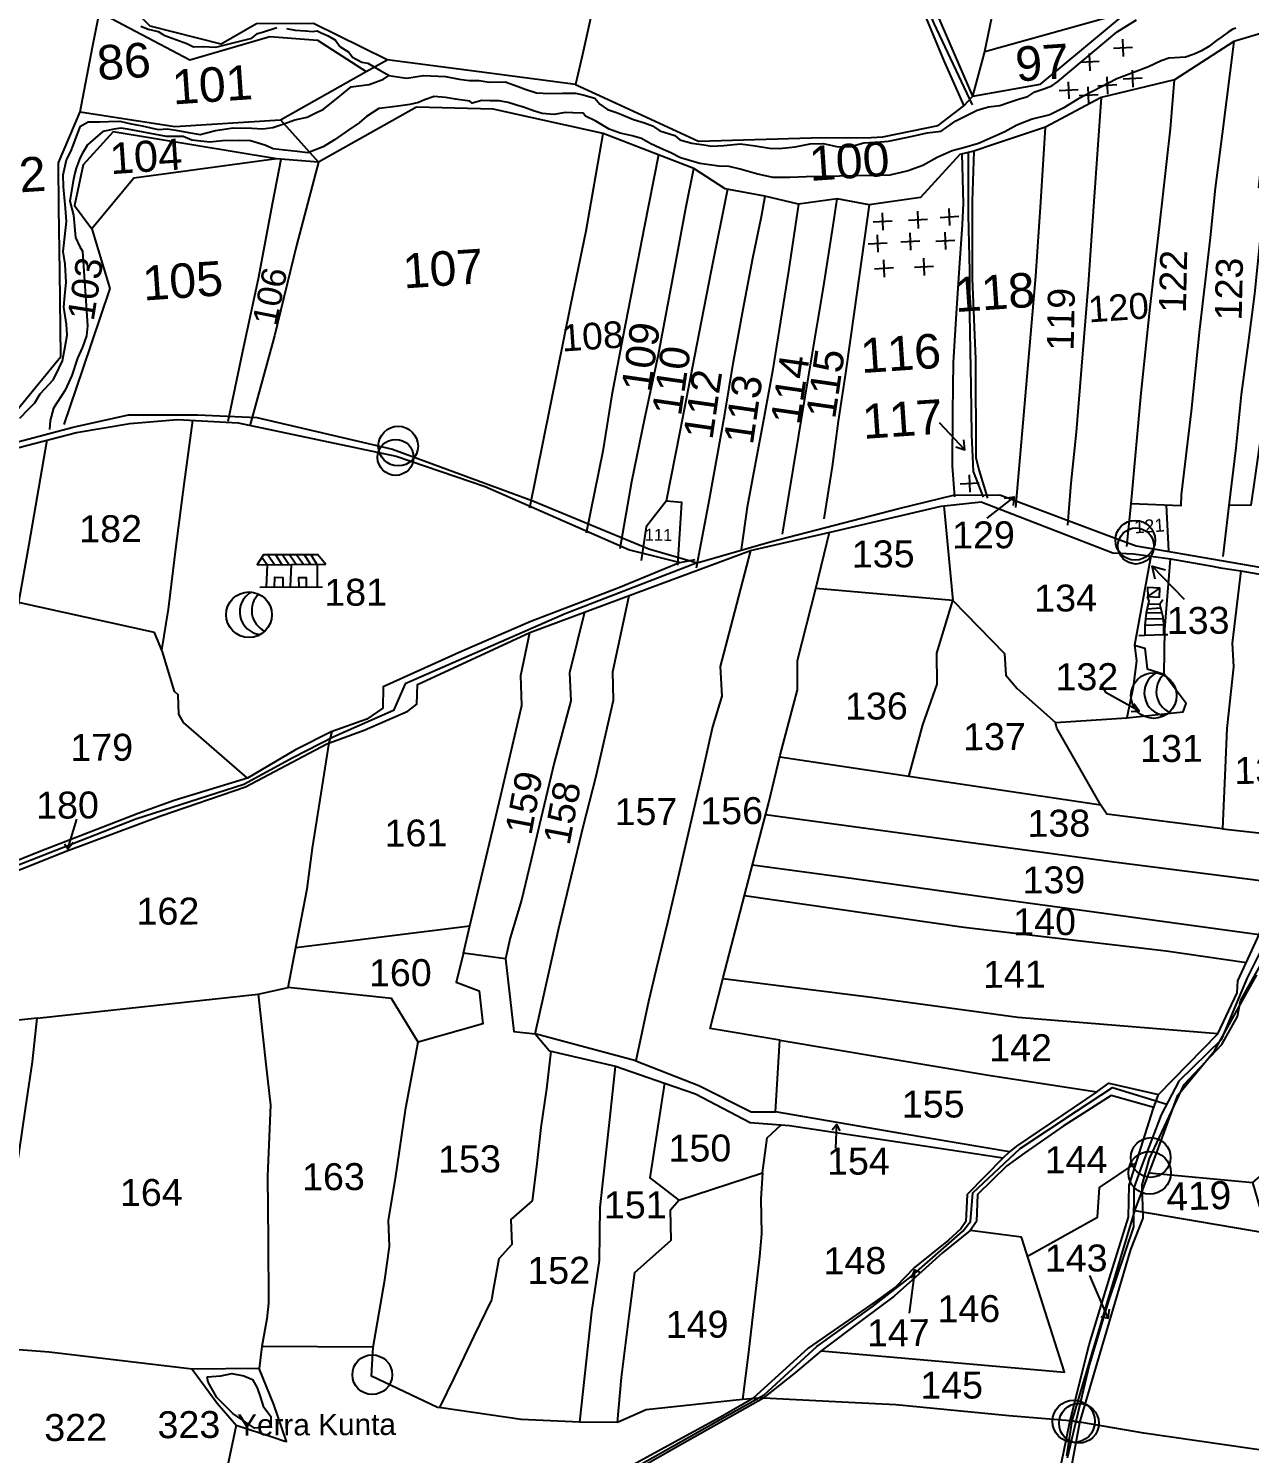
# Model space of a CAD drawing. Header units: inches. Extents: x 191726 to 254104, y 1600078 to 1621862.
# Drawn here: x 199089 to 199956, y 1611626 to 1612637 of the extents above; entities that cross this region are included whole.
import ezdxf

# ---------------------------------------------------------------- set-up
doc = ezdxf.new("R2010")
doc.units = ezdxf.units.IN
doc.header["$LTSCALE"] = 15
doc.header["$MEASUREMENT"] = 0
for name, color, linetype in [('BOUNDRY STONES', 240, 'Continuous'), ('PLOTS', 7, 'Continuous'), ('PLOTS NO', 7, 'Continuous'), ('ROADS', 1, 'Continuous'), ('STREAMS', 4, 'Continuous'), ('VILLAGE', 7, 'Continuous'), ('VILLAGE BOUNDRY', 5, 'Continuous'), ('wells', 7, 'Continuous')]:
    doc.layers.add(name, color=color, linetype=linetype)
doc.styles.get("Standard").update_dxf_attribs({"font": 'arial.ttf'})

msp = doc.modelspace()

# ---------------------------------------------------------------- linework, layer by layer
at = {"layer": 'BOUNDRY STONES', "color": 1}
for centre, radius in [((199351.8, 1612341), 14.1), ((199875.1, 1612274.2), 14.1), ((199886.1, 1611836), 14.1), ((199885.3, 1611825.1), 15.1), ((199333.4, 1611681.8), 14.1), ((199831.4, 1611648.7), 15.1), ((199835.1, 1611647.3), 14.1)]:
    msp.add_circle(centre, radius, dxfattribs=at)
at = {"layer": 'BOUNDRY STONES'}
for centre in [(199350, 1612333), (199875.6, 1612270.1)]:
    msp.add_circle(centre, 12.8, dxfattribs=at)
at = {"layer": 'PLOTS', "color": 0}
for points in [[(199759.7, 1612589.4), (199768.1, 1612620.3), (199777.3, 1612665), (199788.9, 1612717.4), (199800.9, 1612771.7), (199811.5, 1612822.8), (199822, 1612879.1), (199828.4, 1612914.2), (199846.3, 1613010.9)], [(199941.8, 1612917.7), (199913.5, 1612845.5), (199903.4, 1612799.9), (199892.6, 1612750.8), (199875.4, 1612673.1), (199869.3, 1612649.1), (199768.2, 1612621)], [(199559.7, 1612901.4), (199548.1, 1612863.3), (199536.9, 1612825.1), (199525.4, 1612786.1), (199514.3, 1612747.9), (199493.4, 1612667.3), (199482.7, 1612619.1), (199477.7, 1612597.6), (199414.7, 1612606), (199344.1, 1612615.2)], [(199759.7, 1612589.4), (199807.8, 1612598), (199869.3, 1612649.1), (199984, 1612670.7), (200034.9, 1612701.5), (200070.8, 1612724.6), (200100.4, 1612741.7), (200124.6, 1612755.8)], [(199070, 1612704.1), (199104.2, 1612694.6), (199132, 1612668.3), (199141.2, 1612658.6), (199139.7, 1612649.1), (199203.9, 1612615.1), (199260.7, 1612631.7), (199294.6, 1612629.1), (199329.1, 1612607), (199344.1, 1612615.2), (199291.8, 1612641.1), (199251.3, 1612640.7), (199226.2, 1612626.4), (199175.8, 1612639.2), (199142.3, 1612672.4), (199110, 1612703.9), (199065.8, 1612723.9)], [(199722.9, 1612653.9), (199739.3, 1612614.6), (199753.4, 1612582.6), (199759.7, 1612589.4), (199728.3, 1612662.4)], [(199054.3, 1612334.1), (199112.3, 1612404.6), (199111.5, 1612465), (199110.9, 1612509.8), (199110.6, 1612542.2), (199126, 1612578.3), (199134.8, 1612624.1), (199139.7, 1612649.1)], [(199971.4, 1612636.1), (199945, 1612628.3), (199902.9, 1612601), (199850.8, 1612588.5), (199811.4, 1612567.5), (199774.5, 1612555.1), (199760.6, 1612550.4), (199750.6, 1612548.1), (199722.6, 1612517.6), (199686.2, 1612512.3), (199663.4, 1612516.5), (199636.1, 1612512.7), (199612.2, 1612518.5), (199584, 1612523.6), (199561.8, 1612538.1), (199535.9, 1612548), (199497.4, 1612563), (199419.2, 1612580.3), (199364.8, 1612581.5), (199295.2, 1612542.5), (199265.5, 1612545), (199149.5, 1612564.1), (199128.1, 1612540.7), (199121.9, 1612511.7), (199134.4, 1612495.2), (199147, 1612453), (199127.6, 1612395.4), (199114.5, 1612356.4)], [(199937.4, 1612262.7), (199941.8, 1612298.9), (199946.8, 1612339.7), (199950.5, 1612377.6), (199955.4, 1612414.4), (199960.1, 1612449.2), (199963.9, 1612488.9), (199967.4, 1612524.1), (199962.8, 1612524.5), (199966.5, 1612560.8), (199970.9, 1612604.8), (199973.6, 1612636.7)], [(199945, 1612628.3), (199936.7, 1612562.6), (199931.9, 1612524.1), (199928.3, 1612489.1), (199924.8, 1612458.3), (199920.6, 1612424.1), (199914.9, 1612365.9), (199907.8, 1612306.4), (199907.4, 1612298.5), (199872.2, 1612300.1)], [(199126, 1612578.3), (199193.2, 1612567.9), (199268.2, 1612572.6), (199329.1, 1612607)], [(199869, 1612269.7), (199872.2, 1612300.1), (199879.2, 1612378.6), (199885.7, 1612439.6), (199892.3, 1612496.6), (199900.1, 1612566.3), (199902.9, 1612601)], [(199477.7, 1612597.6), (199506.5, 1612584.4), (199565.1, 1612557.4), (199644.9, 1612559.9), (199687.6, 1612560.1), (199696, 1612560.6), (199735.1, 1612568.7), (199753.4, 1612582.6)], [(199850.8, 1612588.5), (199845.7, 1612514.7), (199841.7, 1612455.8), (199837.6, 1612406.5), (199833.1, 1612350.8), (199829.4, 1612314.7), (199827, 1612284.8)], [(199268.2, 1612572.6), (199295.2, 1612542.5), (199279.7, 1612483.3), (199264.1, 1612419.4), (199246.4, 1612355.5)], [(199445.2, 1612297.2), (199474.5, 1612441.3), (199485.2, 1612493.8), (199497.4, 1612563)], [(199790.2, 1612297.4), (199795.9, 1612362.9), (199800.5, 1612415.1), (199804.6, 1612461.6), (199808.1, 1612514.1), (199811.4, 1612567.5)], [(199756.4, 1612549.5), (199756.4, 1612505), (199757.4, 1612465.2), (199757.3, 1612434.4), (199758.3, 1612383.6), (199758.8, 1612349), (199760.1, 1612323), (199767.1, 1612304.7)], [(199265.5, 1612545), (199188.7, 1612534.5), (199164.2, 1612531.1), (199134.4, 1612495.2)], [(199231.1, 1612358.7), (199242.3, 1612411.6), (199252.6, 1612460.1), (199262.8, 1612514.2), (199268.7, 1612544.7)], [(199536.7, 1612547.7), (199526.4, 1612496.1), (199518.7, 1612456), (199511.3, 1612418.3), (199503.4, 1612377.3), (199497.1, 1612337.4), (199485.3, 1612279.2)], [(199747, 1612305), (199745.4, 1612326.7), (199745.7, 1612365.3), (199746, 1612400.3), (199748.3, 1612435.1), (199750.4, 1612467.5), (199752.4, 1612498.4), (199753.2, 1612513.3), (199752.1, 1612548.5)], [(199509.4, 1612268.3), (199517.7, 1612315.8), (199527, 1612360.8), (199536.3, 1612404.8), (199546.3, 1612457.7), (199556.1, 1612509.9), (199561.8, 1612538.1)], [(199585.5, 1612523.3), (199574, 1612465.7), (199565.3, 1612420.8), (199551.7, 1612351.2), (199542, 1612301.8), (199527.9, 1612283.7), (199524.3, 1612259.8)], [(199563.6, 1612254.6), (199572.8, 1612303.4), (199583.7, 1612363.6), (199589.7, 1612399.7), (199596.8, 1612438.1), (199603.5, 1612474.4), (199609.8, 1612504), (199612.4, 1612518.4)], [(199984.2, 1612522), (199971.9, 1612412.4), (199966.3, 1612363.2), (199959.1, 1612311.8), (199957.2, 1612299.1), (199941.8, 1612298.9)], [(199636.1, 1612512.7), (199629, 1612465.2), (199617.6, 1612394.3), (199610.9, 1612358.3), (199605.5, 1612329.4), (199599.6, 1612297.6), (199595.4, 1612267.5)], [(199624.6, 1612278.4), (199636.3, 1612348.8), (199645.1, 1612401.5), (199653.8, 1612453.5), (199660.7, 1612497.7), (199663.4, 1612516.5)], [(199686.2, 1612512.3), (199675.6, 1612436.4), (199669.5, 1612392.8), (199664.2, 1612358.8), (199659.8, 1612326.6), (199653.9, 1612289.4)], [(199058.5, 1612333.9), (199123.5, 1612350.7), (199161.3, 1612357.1), (199195.1, 1612359.8), (199207.8, 1612359.1), (199238.2, 1612357.5), (199350.4, 1612333.9), (199413.5, 1612312.3), (199516.1, 1612267.3), (199552, 1612258.3), (199562.6, 1612260.6)], [(199184, 1612196.2), (199188.7, 1612225.3), (199194.3, 1612269.9), (199199.9, 1612313.8), (199206, 1612359.2)], [(199102.3, 1612345.2), (199089.5, 1612271.2), (199082.3, 1612230), (199074.6, 1612184.7), (199070.4, 1612160), (199070.7, 1612142), (199062.7, 1612098), (199052.3, 1612035), (198991.9, 1612007.4), (198914.7, 1611976.9), (198853.5, 1611939), (198799.3, 1611907.4), (198780, 1611902), (198683, 1611866.6), (198612.3, 1611842.4), (198540.9, 1611816.4), (198487.8, 1611799.1), (198415.3, 1611769.1), (198376.6, 1611748.3), (198364.7, 1611734), (198351.6, 1611724.5), (198312.8, 1611710.5), (198269.5, 1611696.6), (198202.1, 1611695.9)], [(199053, 1612028.4), (199116.1, 1612053.4), (199183.2, 1612078.6), (199243.4, 1612099.1), (199301.1, 1612129.7), (199327.6, 1612139.3), (199358.6, 1612152.9), (199365, 1612157.9), (199365.6, 1612171.8), (199445.3, 1612208.8), (199530.4, 1612240.3), (199602, 1612266.8), (199661.6, 1612280.6), (199737.4, 1612298.3), (199765.8, 1612301.5), (199859.2, 1612265.3), (199873.8, 1612264.5), (199886.1, 1612262.8), (199900.2, 1612260.9), (199929.7, 1612255.7), (199935.7, 1612254.7), (199950, 1612252.5), (199995.7, 1612244.5)], [(199550.4, 1612256.4), (199553.2, 1612301), (199542, 1612301.8)], [(199739.3, 1612298.5), (199745.7, 1612231.3), (199648.4, 1612239.9)], [(199897, 1612299), (199898.6, 1612266.7)], [(199520.5, 1611904.5), (199565.3, 1611887.1), (199602.4, 1611868.5), (199619.7, 1611868.3), (199622.8, 1611919.3), (199573.2, 1611927.6), (199582.4, 1611962.8), (199597.7, 1612021.9), (199603.7, 1612044.8), (199614.9, 1612088), (199623, 1612121.5), (199635.4, 1612168), (199635.2, 1612188.7), (199648.4, 1612239.9), (199658, 1612279.8)], [(199602, 1612266.8), (199587.7, 1612212.4), (199580.5, 1612184.6), (199581.6, 1612163.6), (199575, 1612141.6), (199567.9, 1612109.9), (199551.2, 1612038.4), (199543, 1612002.7), (199535, 1611969.8), (199529.5, 1611946.8), (199520.5, 1611904.5), (199449, 1611923.7)], [(199552, 1612258.3), (199508.5, 1612240.4), (199446.1, 1612216.4), (199397.2, 1612195.5), (199341.2, 1612170.1), (199341, 1612155), (199329.6, 1612147.2), (199304.3, 1612138.1), (199278.9, 1612125.4), (199244.9, 1612105.3), (199192.7, 1612089.4), (199167.3, 1612080.1), (199097, 1612053), (199052.3, 1612035)], [(199745.7, 1612231.3), (199782.3, 1612193.7), (199783.1, 1612178.4), (199791.3, 1612168.9), (199818.4, 1612144.9), (199869, 1612148.1), (199909, 1612152.3), (199911.2, 1612158.3), (199895.7, 1612179.1), (199896, 1612210.8), (199900.2, 1612260.9)], [(199886.1, 1612262.8), (199874.6, 1612199.7), (199876, 1612188.6), (199873.5, 1612170.1), (199869, 1612148.1)], [(199950, 1612252.5), (199943.9, 1612201), (199944.9, 1612184.2), (199940.1, 1612140.6), (199938.9, 1612112.6), (199937, 1612069.2), (199990.1, 1612063.4)], [(199244.9, 1612105.3), (199215.8, 1612130.6), (199199.5, 1612144.9), (199196.2, 1612150.8), (199195.5, 1612164.5), (199193, 1612166.8), (199184.6, 1612194.9), (199178.7, 1612208.7), (199082.3, 1612230)], [(199428.1, 1611977), (199433.9, 1611925.5), (199449, 1611923.7), (199465.8, 1611998.7), (199483.3, 1612071.6), (199492.1, 1612105.8), (199504.6, 1612160.6), (199504.3, 1612180.8), (199515.8, 1612234.9)], [(199850.7, 1612086.2), (199714.4, 1612106.5), (199724.3, 1612143.2), (199734.5, 1612172.1), (199734.3, 1612194), (199745.7, 1612231.3)], [(199484.2, 1612223.2), (199473.5, 1612180.1), (199474.5, 1612160.2), (199462.6, 1612116.2), (199453.1, 1612076.4), (199446.2, 1612047.3), (199439.4, 1612018.6), (199431.2, 1611991.9), (199428.1, 1611977), (199398.2, 1611981), (199402.7, 1612000.4)], [(199279.1, 1611985.1), (199402.7, 1612000.4), (199424.6, 1612093), (199439.7, 1612156.9), (199438.8, 1612178.1), (199445.3, 1612208.8)], [(199874.6, 1612199.7), (199881.9, 1612197.6), (199883.5, 1612182.9), (199895.7, 1612179.1)], [(199937, 1612069.2), (199855, 1612079.6), (199850.7, 1612086.2), (199819.5, 1612140.7), (199818.4, 1612144.9)], [(199095.5, 1611934.9), (199252.4, 1611952), (199273.6, 1611956.6), (199279.1, 1611985.1), (199287.1, 1612026.8), (199291, 1612055.6), (199297.2, 1612094.5), (199302.8, 1612130.3), (199304.9, 1612138.3)], [(199714.4, 1612106.5), (199622.7, 1612120.2)], [(199612.7, 1612079.5), (199753.1, 1612060.4), (199860, 1612045.9), (199979, 1612030.7)], [(199963, 1611994), (199840.8, 1612010.8), (199777.9, 1612019.4), (199675.2, 1612033.8), (199603.3, 1612043.5)], [(199806.7, 1611544.1), (199824.1, 1611626.2), (199829, 1611649.3), (199842.3, 1611702.9), (199856.9, 1611750.4), (199870.3, 1611793.7), (199870.8, 1611816.3), (199887.7, 1611870.2), (199891.6, 1611880.6), (199933.7, 1611923.7), (199947.4, 1611952.9), (199948, 1611961.3), (199969, 1612007.1), (199979, 1612030.7)], [(199597.7, 1612021.9), (199753.3, 1611999.5), (199897, 1611982.7), (199954, 1611974.5)], [(199827.5, 1611603.4), (199835.7, 1611647.9), (199851.6, 1611701.9), (199871.9, 1611770.6), (199880.6, 1611792.9), (199880, 1611816.5), (199885.1, 1611835.3), (199909.7, 1611887.7), (199936.6, 1611916.1), (199947.6, 1611936.1), (199949.7, 1611947.2), (199972.6, 1611987.7)], [(199398.2, 1611981), (199393, 1611960.5), (199409.4, 1611954.3), (199411.8, 1611930.8), (199366, 1611917.9), (199347.1, 1611948.9), (199273.6, 1611956.6)], [(199933.7, 1611923.7), (199791.8, 1611935.3), (199687.8, 1611949.5), (199582.4, 1611962.8)], [(199252.4, 1611952), (199257.9, 1611902.2), (199261.1, 1611873.1), (199259.1, 1611822.8), (199259.4, 1611777), (199259.7, 1611732.6), (199258.5, 1611721.4), (199254.9, 1611701.8)], [(198933.7, 1611743.6), (198979.9, 1611743.4), (199007.3, 1611740.3), (199020.3, 1611727.4), (199069.4, 1611722.8), (199072.4, 1611741.8), (199074.4, 1611754.1), (199073, 1611773.9), (199077.8, 1611806.5), (199082.4, 1611837.8), (199087.2, 1611870.5), (199092.1, 1611903.8), (199095.5, 1611934.9), (199002, 1611924.7)], [(199449, 1611923.7), (199459.2, 1611911.7), (199506, 1611900.8), (199540.9, 1611888.7), (199562.9, 1611881.1), (199601.8, 1611860.8), (199629.7, 1611858.8), (199706.6, 1611847.1), (199781.4, 1611835.7), (199785.8, 1611839.9)], [(199334.1, 1611701.3), (199342.4, 1611749.2), (199345.6, 1611772.9), (199344.9, 1611791.6), (199350, 1611821.1), (199357.3, 1611871.2), (199366, 1611917.9)], [(199460.1, 1611911.5), (199457.2, 1611884.7), (199453.1, 1611857.3), (199450, 1611829.5), (199446.9, 1611805.2), (199431.9, 1611792), (199432.6, 1611774.3), (199423.2, 1611764.1), (199419.5, 1611743.3), (199418, 1611734.9), (199405.6, 1611709.1), (199391.5, 1611679.8), (199381.1, 1611658.4)], [(199622.8, 1611919.3), (199772.3, 1611894.1), (199847.8, 1611882.7), (199856.3, 1611888.7), (199891.6, 1611880.6)], [(199480.8, 1611648.2), (199489.2, 1611726.5), (199494.8, 1611762.8), (199495.2, 1611800.4), (199502.1, 1611863), (199506.2, 1611900.7)], [(199540.9, 1611888.7), (199530.5, 1611821.5), (199551.1, 1611805.7), (199610.4, 1611825), (199613.8, 1611849.9), (199623.7, 1611859.2)], [(199847.8, 1611882.7), (199790.7, 1611844.1), (199785.8, 1611839.9), (199710.2, 1611852.8), (199619.7, 1611868.3)], [(199888.2, 1611871.4), (199858, 1611880.1), (199823.9, 1611858.3), (199796.8, 1611839.4), (199784, 1611830), (199763, 1611809.7), (199762.4, 1611790.6), (199758, 1611784.2), (199738.2, 1611768.2), (199721.1, 1611753), (199703.9, 1611737.6), (199681.7, 1611721), (199652.2, 1611698.8), (199633.9, 1611683.3), (199611.1, 1611665.4), (199596.2, 1611664.1), (199527.8, 1611656.8), (199507.5, 1611647.9), (199480.8, 1611648.2), (199439.2, 1611650.1), (199382.4, 1611658.2), (199379.8, 1611658.6), (199332.8, 1611680.7), (199334.1, 1611701.3), (199254.9, 1611701.8), (199253, 1611686.3), (199205.5, 1611685.7), (199104.1, 1611697.9), (199066.9, 1611700.6)], [(199781.4, 1611835.7), (199755.7, 1611809.7), (199754.7, 1611790.5), (199751.3, 1611785.3), (199742.6, 1611777.3), (199718.3, 1611757.9), (199705, 1611744.2), (199689.8, 1611733), (199642.8, 1611700.6), (199603.7, 1611664.8), (199580.6, 1611651.6), (199543.3, 1611631.4), (199484.5, 1611599)], [(199798.6, 1611766), (199848.2, 1611793.7), (199849.7, 1611814.6), (199875.8, 1611832.3)], [(199885, 1611825.2), (199958.6, 1611818.3), (199978.5, 1611835.2), (199990.8, 1611829.1), (199986.2, 1611817), (199986.4, 1611804.3), (199991.9, 1611795.1), (199964.4, 1611798), (199958.6, 1611818.3)], [(199610.4, 1611825), (199609.2, 1611806.6), (199609.8, 1611781.8), (199608.3, 1611765.8), (199602.9, 1611718.4), (199600.5, 1611697.7), (199596.2, 1611664.1)], [(199507.5, 1611647.9), (199510.4, 1611679.9), (199515.9, 1611723.4), (199519.8, 1611754.3), (199545.6, 1611777.3), (199545.2, 1611798.9), (199551.1, 1611805.7)], [(199964.4, 1611798), (199968, 1611782.2), (199874.8, 1611798.1)], [(199652.2, 1611698.8), (199824.9, 1611683.7), (199794.3, 1611779.5), (199758, 1611784.2)], [(200171, 1611753.5), (200157.2, 1611669), (200150.3, 1611624.5), (200146.7, 1611598.8), (200091.5, 1611608.6), (199977.8, 1611626.3), (199881.3, 1611640.3), (199830.4, 1611649)], [(199205.5, 1611685.7), (199223.3, 1611661.7), (199236.7, 1611646), (199263.1, 1611637.4), (199271.4, 1611634.7), (199272.5, 1611634.4), (199263.6, 1611660.7), (199253, 1611686.3)], [(199326.5, 1611502.2), (199340.3, 1611511.5), (199379.5, 1611534.9), (199414.4, 1611554.6), (199447.2, 1611572.1), (199474.2, 1611587.6), (199497.4, 1611600.8), (199549.5, 1611630.5), (199611.1, 1611665.4), (199671.4, 1611662.3), (199705.2, 1611660.6), (199785.3, 1611652.9), (199829, 1611649.3), (199835.7, 1611647.9)], [(199236.7, 1611646), (199230.5, 1611615.7), (199223, 1611579), (199217.7, 1611546.3), (199214, 1611523.8), (199288.5, 1611509.6), (199319.8, 1611503.7)]]:
    msp.add_lwpolyline(points, dxfattribs=at)
at = {"layer": 'PLOTS NO', "color": 0}
for points in [[(199754, 1612338.4), (199736.2, 1612357.6)], [(199747.7, 1612340.5), (199754, 1612338.4), (199753.3, 1612345.5)], [(199789.1, 1612304.9), (199769.8, 1612289.9)], [(199782, 1612304.1), (199789.1, 1612304.9), (199788.3, 1612298.8)], [(199889.2, 1612246.6), (199887, 1612255.8), (199896.5, 1612253.2)], [(199887, 1612255.8), (199909.8, 1612232.3)], [(199877.8, 1612152.9), (199854.4, 1612165.8), (199851, 1612172.1)], [(199872.1, 1612152.7), (199877.8, 1612152.9), (199874.2, 1612158.1)], [(199117.3, 1612055.2), (199123.6, 1612076.2)], [(199114.8, 1612058.6), (199117.3, 1612055.2), (199121, 1612059.8)], [(199659.9, 1611855.7), (199663, 1611859.3), (199665.3, 1611854.8)], [(199663, 1611859.3), (199662.2, 1611842.5)], [(199718.6, 1611756.3), (199714.5, 1611725.5)], [(199716.3, 1611750.3), (199718.6, 1611756.3), (199722.1, 1611754.6)], [(199855.9, 1611721.9), (199842.8, 1611752.2)], [(199850.7, 1611723.1), (199855.9, 1611721.9), (199856.8, 1611728.4)]]:
    msp.add_lwpolyline(points, dxfattribs=at)
at = {"layer": 'ROADS'}
for points in [[(199413.3, 1613128.8), (199461.3, 1613059.9), (199489.4, 1613028.3), (199521.7, 1612994.5), (199568.9, 1612926.9), (199615.8, 1612857), (199658.3, 1612788.7), (199681.1, 1612752.8), (199706.1, 1612703), (199732.1, 1612641), (199759.2, 1612583.3)], [(199760.6, 1612550.4), (199759.3, 1612514.8), (199759.2, 1612459.9), (199761.7, 1612402.7), (199761.8, 1612332.8), (199764, 1612324.1), (199770.2, 1612304.1)], [(199061, 1612338.7), (199121.1, 1612354.5), (199160.3, 1612363.1), (199209.6, 1612363.3), (199251.5, 1612361.4), (199347.7, 1612338.9), (199447.5, 1612302.1), (199529.7, 1612268), (199564.1, 1612258.1), (199615.8, 1612273), (199707.2, 1612296.7), (199746, 1612306.2), (199779, 1612306.4), (199861.6, 1612275.5), (199875.8, 1612270.2), (199996.4, 1612249.5)], [(199564.1, 1612258.1), (199470.4, 1612222), (199356.8, 1612172.2), (199348.6, 1612153.3), (199306.1, 1612134.6), (199276.9, 1612119.8), (199242.2, 1612100.8), (199165.5, 1612076.1), (199080.4, 1612042.7)], [(199982.9, 1612029.7), (199964.8, 1611983.9), (199954.5, 1611963.6), (199944.4, 1611939.4), (199936.1, 1611919.4), (199906.1, 1611890.1), (199893.5, 1611866.2), (199879.8, 1611830.4), (199874.2, 1611814.5), (199873.9, 1611786.8), (199856.2, 1611734.2), (199842.3, 1611688.5), (199826.8, 1611622.5)], [(199008, 1611288.2), (199077.2, 1611327.7), (199089, 1611349.6), (199150, 1611389.3), (199237.6, 1611447.9), (199302.5, 1611488.9), (199335.9, 1611510.7), (199410.2, 1611554.1), (199461.4, 1611584), (199523.4, 1611617.7), (199585.9, 1611653), (199611.7, 1611667.6), (199649, 1611701.9), (199688.4, 1611729.9), (199716, 1611751.6), (199752.6, 1611783.6), (199758.1, 1611790.6), (199759.8, 1611811), (199793.4, 1611842.4), (199833.4, 1611868.8), (199858.9, 1611885.7), (199897.5, 1611873.8)]]:
    msp.add_lwpolyline(points, dxfattribs=at)
at = {"layer": 'STREAMS', "color": 4}
for points in [[(199083.3, 1612360.9), (199089.4, 1612367.2), (199093.8, 1612371.7), (199097.6, 1612378), (199107.2, 1612388.4), (199110.9, 1612396.1), (199113.5, 1612401.6), (199115.5, 1612411.7), (199116.9, 1612419.8), (199116.4, 1612427.3), (199114.5, 1612439.6), (199115.2, 1612448), (199116, 1612457.1), (199115.4, 1612470.2), (199114, 1612479.2), (199114.9, 1612487.7), (199116.4, 1612500.5), (199115.6, 1612509.8), (199114.3, 1612525.1), (199114, 1612533.5), (199116.3, 1612544.3), (199119.4, 1612550.2), (199121, 1612554.5), (199124.1, 1612562.6), (199126.2, 1612568.1), (199131.7, 1612571.1), (199140, 1612571.3), (199146.1, 1612571.4), (199154.1, 1612571.6), (199162.3, 1612569.8), (199170, 1612568.3), (199176.2, 1612567), (199181.3, 1612565.8), (199187.8, 1612566.3), (199194, 1612565.2), (199202.9, 1612563.6), (199211.2, 1612562.1), (199222.1, 1612565.1), (199234.6, 1612567), (199247.8, 1612566.6), (199255.7, 1612566.3), (199262.8, 1612567.1), (199270.6, 1612569.8), (199278.5, 1612572.6), (199287.1, 1612574.6), (199292.5, 1612577.1), (199298.9, 1612580.3), (199307.9, 1612587.6), (199318.5, 1612596.1), (199331.1, 1612597.6), (199341.4, 1612601.5), (199345.1, 1612604.1), (199351.3, 1612603.1), (199357.9, 1612602.2), (199369.7, 1612604), (199385.5, 1612603.4), (199395.2, 1612601.5), (199402.2, 1612600.5), (199409.3, 1612600.5), (199416.4, 1612599.3), (199427.7, 1612599.7), (199437, 1612596.4), (199441.9, 1612594.5), (199450.1, 1612591.9), (199459.3, 1612591.3), (199468.4, 1612591.5), (199477.7, 1612591.5), (199483.1, 1612590.3), (199488.7, 1612588.7), (199491.5, 1612588), (199494.9, 1612583.8), (199500.3, 1612579.9), (199507.6, 1612577.5), (199518.9, 1612572.8), (199526.8, 1612570.6), (199532.4, 1612568.3), (199537.5, 1612564.8), (199548.2, 1612561.5), (199551.7, 1612558.4), (199560.3, 1612556), (199568.8, 1612554.8), (199574.6, 1612554), (199582.9, 1612554.5), (199594.8, 1612555.7), (199605.3, 1612554.1), (199615.4, 1612552.5), (199622.6, 1612552.3), (199633.6, 1612553.4), (199644.2, 1612555.6), (199653.6, 1612555.9), (199664.1, 1612553.4), (199673.2, 1612553.8), (199682.4, 1612556.4), (199694.2, 1612557.1), (199699.9, 1612557.4), (199716.9, 1612561), (199727.4, 1612563.5), (199737.3, 1612564.5), (199741.4, 1612567.4), (199747.7, 1612571.8), (199762.9, 1612579.5), (199770.8, 1612581.9), (199779, 1612582.7), (199785, 1612585), (199793, 1612587.5), (199798.8, 1612589.3), (199803.7, 1612592.4), (199810.2, 1612594.7), (199815.9, 1612596.8), (199820, 1612599.7), (199862.3, 1612635.1), (199875.9, 1612643.7)], [(199946.4, 1612637.6), (199944.4, 1612637), (199941.1, 1612634.8), (199936.5, 1612631.5), (199932.8, 1612628.9), (199927.3, 1612624.6), (199922.1, 1612621.7), (199916.8, 1612619.2), (199910.8, 1612617.2), (199903.3, 1612616.7), (199899, 1612616.4), (199893.5, 1612614.5), (199884.4, 1612610.2), (199862, 1612601.8), (199834.3, 1612587.4), (199823.9, 1612581), (199814.4, 1612576.2), (199801.9, 1612573), (199791, 1612568.9), (199782.6, 1612564.2), (199774, 1612560.4), (199763.8, 1612555.8), (199754, 1612553.1), (199745, 1612550.6), (199734.4, 1612546), (199724.3, 1612540.3), (199713.9, 1612536.5), (199700.8, 1612533.3), (199641.4, 1612532.2), (199629.9, 1612531.7), (199617.9, 1612531.8), (199606.3, 1612534.3), (199594.7, 1612537.5), (199586.9, 1612539.6), (199579.5, 1612539.7), (199565.9, 1612541.6), (199557.9, 1612544), (199552.2, 1612545.7), (199545.4, 1612549.1), (199537.8, 1612552.6), (199530.8, 1612555.8), (199524.5, 1612559.4), (199518, 1612561.2), (199509.5, 1612563.2), (199501.7, 1612566), (199492.1, 1612571.7), (199484.7, 1612575.3), (199483.1, 1612577.3), (199475.8, 1612577.6), (199470.6, 1612577.9), (199462.4, 1612576.5), (199454.1, 1612577.1), (199447.9, 1612579.1), (199441.6, 1612581.3), (199435.1, 1612583.3), (199430, 1612584.9), (199423.5, 1612586), (199417.1, 1612586.2), (199411.1, 1612586.3), (199404.4, 1612584.4), (199402.7, 1612585.9), (199392.4, 1612587.4), (199385.5, 1612588.5), (199377.4, 1612589.2), (199370.6, 1612586.8), (199366.2, 1612585), (199360.1, 1612583.6), (199355.2, 1612582.9), (199346.3, 1612581.7), (199338, 1612580.6), (199329.4, 1612575), (199324, 1612570.6), (199316.8, 1612565.6), (199306.5, 1612558.4), (199298.6, 1612553.4), (199293, 1612551.3), (199287.6, 1612549.2), (199280.1, 1612550.1), (199271.2, 1612551.1), (199263.1, 1612552.1), (199257.2, 1612554.6), (199247, 1612557.8), (199239.3, 1612558), (199227.2, 1612557.7), (199218, 1612556.8), (199205.3, 1612558.1), (199199.1, 1612560.7), (199187.4, 1612560.9), (199159.6, 1612565.9), (199155, 1612566.7), (199150.2, 1612566.1), (199142.1, 1612564.4), (199137, 1612559.9), (199131.3, 1612554.9), (199127.7, 1612549), (199126, 1612545.8), (199123.3, 1612538.3), (199121.9, 1612533.8), (199120.9, 1612528), (199118.8, 1612515), (199121.4, 1612505), (199122.8, 1612489.2), (199125.9, 1612482.5), (199127.8, 1612479.3), (199131.2, 1612426.3), (199130.6, 1612419.3), (199127.8, 1612411.2), (199124.1, 1612403.5), (199120.2, 1612391.2), (199115.5, 1612380.6), (199107.2, 1612368), (199104.8, 1612359.2), (199104.3, 1612352.7)], [(199169, 1612639.2), (199174.2, 1612636.9), (199181.4, 1612635.4), (199184.6, 1612633.5), (199186.2, 1612632.6), (199201.8, 1612626.9), (199206.5, 1612624.4), (199213.3, 1612624.7), (199222.4, 1612624.3), (199243.2, 1612629.4), (199247.9, 1612630.6), (199252, 1612633.8), (199255.5, 1612634.9), (199255.5, 1612634.9), (199265.7, 1612638.1)], [(199272.5, 1612637.5), (199278.7, 1612636.2), (199285.9, 1612635.7), (199290.9, 1612635.4), (199294.2, 1612635.7), (199297.1, 1612634.4), (199302.1, 1612632.3), (199307.2, 1612629.2), (199310.4, 1612624.6), (199316.8, 1612620.6), (199319.4, 1612617.2), (199325.9, 1612613.5), (199330.2, 1612612.9), (199338.4, 1612608.1), (199343.7, 1612605), (199345.1, 1612604.1)]]:
    msp.add_lwpolyline(points, dxfattribs=at)
at = {"layer": 'STREAMS'}
msp.add_lwpolyline([(199216.1, 1611680.3), (199219.5, 1611680.5), (199225.8, 1611680.9), (199233.6, 1611682.7), (199242.3, 1611681.1), (199248.4, 1611678.5), (199251.8, 1611672.5), (199254, 1611665.5), (199255.9, 1611659.4), (199261.4, 1611652.2), (199261.3, 1611645), (199249.8, 1611643.9), (199234.5, 1611654.2), (199223.1, 1611665.5), (199216.8, 1611676.6), (199216.1, 1611680.3)], dxfattribs=at)
at = {"layer": 'VILLAGE', "color": 5}
for points in [[(199866, 1612629.8), (199866.5, 1612617.5)], [(199842.3, 1612619.8), (199842.8, 1612607.5)], [(199859.6, 1612623.4), (199873.1, 1612624.2)], [(199836, 1612613.5), (199849.5, 1612614.2)], [(199827.4, 1612599.7), (199827.9, 1612587.5)], [(199854.9, 1612603.1), (199855.4, 1612590.9)], [(199866.6, 1612601.7), (199880.1, 1612602.4)], [(199872.9, 1612608), (199873.4, 1612595.7)], [(199821.1, 1612593.4), (199834.6, 1612594.2)], [(199835.2, 1612589.8), (199848.7, 1612590.5)], [(199841.5, 1612596.1), (199842, 1612583.8)], [(199848.6, 1612596.8), (199862.1, 1612597.6)], [(199742.8, 1612509.7), (199743.3, 1612497.5)], [(199689, 1612500.2), (199702.5, 1612500.9)], [(199695.4, 1612506.5), (199695.9, 1612494.2)], [(199714.1, 1612501.4), (199727.6, 1612502.1)], [(199720.5, 1612507.7), (199721, 1612495.4)], [(199736.5, 1612503.4), (199749.9, 1612504.2)], [(199691.9, 1612490.9), (199692.4, 1612478.6)], [(199715.1, 1612492.4), (199715.6, 1612480.1)], [(199739.9, 1612492.9), (199740.4, 1612480.6)], [(199685.5, 1612484.5), (199699, 1612485.3)], [(199708.7, 1612486.1), (199722.2, 1612486.8)], [(199733.6, 1612486.6), (199747, 1612487.3)], [(199696.3, 1612473.3), (199696.8, 1612461)], [(199718.4, 1612468), (199731.9, 1612468.8)], [(199724.7, 1612474.4), (199725.2, 1612462.1)], [(199689.9, 1612466.9), (199703.4, 1612467.7)], [(199757.1, 1612320.6), (199757.6, 1612308.3)], [(199750.8, 1612314.3), (199764.3, 1612315)], [(199251.6, 1612256.7), (199256.5, 1612264), (199294.7, 1612264), (199300.4, 1612257.2)], [(199251.6, 1612256.7), (199300.4, 1612257.2)], [(199258.8, 1612256.7), (199255.1, 1612261.9)], [(199258.8, 1612256.7), (199258, 1612240.9)], [(199263.9, 1612256.8), (199259, 1612264)], [(199269.4, 1612256.8), (199264.6, 1612264)], [(199274.1, 1612256.9), (199269.4, 1612264)], [(199279.4, 1612257), (199274.5, 1612264)], [(199275.3, 1612241), (199276, 1612256.9)], [(199284.6, 1612257), (199279.5, 1612264)], [(199289.6, 1612257.1), (199285, 1612264)], [(199294.1, 1612257.1), (199289.7, 1612264)], [(199294.2, 1612257.1), (199294.3, 1612241)], [(199264.1, 1612240.9), (199264.3, 1612247.9), (199270, 1612247.8), (199270, 1612240.9)], [(199281.4, 1612241), (199281.3, 1612247.7), (199286.4, 1612247.8), (199286.4, 1612241)], [(199253.7, 1612240.9), (199298.1, 1612241)], [(199883.5, 1612234.2), (199884.8, 1612231), (199882.9, 1612222.7), (199881.8, 1612214), (199881.8, 1612206.9)], [(199883.6, 1612225.6), (199893.2, 1612226.2)], [(199884.3, 1612228.8), (199892.5, 1612229)], [(199895.4, 1612207.2), (199895.5, 1612214.8), (199895, 1612219.6), (199892.5, 1612229), (199894.6, 1612232.1)], [(199882.4, 1612218.4), (199895.1, 1612218.7)], [(199882.9, 1612222.7), (199894.1, 1612222.9)], [(199877.7, 1612206.6), (199881.8, 1612206.9), (199895.4, 1612207.2), (199898.2, 1612207.3)], [(199881.8, 1612214), (199895.5, 1612214.4)]]:
    msp.add_lwpolyline(points, dxfattribs=at)
at = {"layer": 'VILLAGE', "color": 30}
for points in [[(199884, 1612234.3), (199892.3, 1612233.8), (199892.5, 1612240.1), (199883.9, 1612240.6), (199884, 1612234.3)], [(199884, 1612234.3), (199892.5, 1612240.1)]]:
    msp.add_lwpolyline(points, dxfattribs=at)
at = {"layer": 'VILLAGE BOUNDRY', "color": 0}
msp.add_lwpolyline([(199826.5, 1611624.3), (199830.4, 1611649), (199844.8, 1611697.8), (199860.7, 1611750.8), (199875.2, 1611799.5), (199889.9, 1611838.4), (199905.4, 1611880.3), (199931.4, 1611911.7), (199961.4, 1611965.6)], dxfattribs=at)
at = {"layer": 'wells'}
for centre in [(199245.9, 1612221.3), (199888.2, 1612163.9)]:
    msp.add_circle(centre, 16.2, dxfattribs=at)
for centre, radius, start, end in [((199255.5, 1612223.3), 16.2, 118.8273, 264.1457), ((199263.9, 1612224.3), 16.1, 132.7659, 245.0054), ((199897.7, 1612165.9), 16.2, 118.8273, 264.1457), ((199906.1, 1612166.8), 16.1, 132.7659, 245.0054)]:
    msp.add_arc(centre, radius, start, end, dxfattribs=at)

# ---------------------------------------------------------------- texts
at = {"layer": 'PLOTS NO', "color": 0}
for s, height, rotation, p in [('86', 24.54, 3.8794, (199138.8, 1612600.7)), ('97', 24.54, 3.8794, (199790.8, 1612599.8)), ('101', 24.54, 3.8794, (199192.1, 1612583.5)), ('104', 22.08, 3.8794, (199147.8, 1612534)), ('100', 24.54, 3.8794, (199644.3, 1612529.2)), ('102', 24.54, 3.8794, (199045.4, 1612518.5)), ('107', 24.54, 3.8794, (199355.9, 1612452.9)), ('122', 19.14, 88.6776, (199911, 1612435.4)), ('103', 19.1, 81.0565, (199135.6, 1612429.2)), ('105', 24.54, 3.8794, (199171.1, 1612444.3)), ('123', 19.14, 88.6776, (199950.6, 1612430)), ('106', 17.54, 78.7901, (199265.3, 1612425.6)), ('118', 24.54, 3.8794, (199747.5, 1612436.1)), ('119', 19.14, 88.6776, (199831.3, 1612408.5)), ('120', 18.5, 3.8794, (199842.3, 1612428.8)), ('108', 18.97, 3.8794, (199468.3, 1612408.1)), ('109', 21.03, 81.7807, (199530.9, 1612378.7)), ('116', 24.54, 3.8794, (199680.8, 1612392.8)), ('110', 21.03, 81.7807, (199552.6, 1612361.8)), ('115', 21.03, 81.7807, (199662, 1612359.7)), ('114', 21.03, 81.7807, (199636.9, 1612355.5)), ('112', 21.03, 81.7807, (199574.9, 1612345)), ('113', 21.03, 81.7807, (199603.6, 1612341.4)), ('117', 24.54, 3.8794, (199682.1, 1612346.1)), ('182', 19.12, 0.279, (199125.4, 1612272.7)), ('129', 19.12, 0.279, (199745.1, 1612268.3)), ('121', 9.22, 3.8794, (199874.7, 1612279)), ('111', 8.39, 359.0795, (199526.8, 1612274)), ('135', 19.12, 0.279, (199673.9, 1612254.8)), ('181', 19.12, 0.279, (199299.4, 1612227.6)), ('134', 19.12, 0.279, (199803.4, 1612223.5)), ('133', 19.12, 0.279, (199897.5, 1612207.6)), ('132', 19.12, 0.279, (199818.5, 1612167.6)), ('136', 19.12, 0.279, (199669.1, 1612146.8)), ('137', 19.12, 0.279, (199752.9, 1612125.1)), ('179', 19.12, 0.279, (199119.1, 1612117.5)), ('131', 19.12, 0.279, (199878.6, 1612116.7)), ('130', 19.12, 0.279, (199945.5, 1612101.2)), ('159', 19.12, 79.3835, (199446.3, 1612064.2)), ('180', 19.12, 0.279, (199094.8, 1612076.5)), ('158', 19.12, 79.3835, (199473.4, 1612057)), ('157', 19.12, 0.279, (199505.5, 1612071.9)), ('156', 19.12, 0.279, (199566.3, 1612072.5)), ('161', 19.12, 0.279, (199342.2, 1612056.7)), ('138', 19.12, 0.279, (199798.6, 1612063.6)), ('139', 19.12, 0.279, (199795.1, 1612023.4)), ('162', 19.12, 0.279, (199166.1, 1612001.2)), ('140', 19.12, 0.279, (199788.5, 1611993.7)), ('160', 19.12, 0.279, (199331.1, 1611957.5)), ('141', 19.12, 0.279, (199767, 1611956.4)), ('142', 19.12, 0.279, (199771.4, 1611904.2)), ('155', 19.12, 0.279, (199709.4, 1611864.2)), ('150', 19.12, 0.279, (199543.8, 1611833)), ('153', 19.12, 0.279, (199380.2, 1611825.3)), ('154', 19.12, 0.279, (199656.3, 1611823.7)), ('144', 19.12, 0.279, (199810.8, 1611824.8)), ('163', 19.12, 0.279, (199283.6, 1611812.7)), ('164', 19.12, 0.279, (199154.3, 1611801.5)), ('151', 19.12, 0.279, (199497.9, 1611792.7)), ('419', 19.82, 1.6859, (199897.4, 1611798.2)), ('148', 19.12, 0.279, (199653.8, 1611753.1)), ('143', 19.12, 0.279, (199810.9, 1611754.9)), ('152', 19.12, 0.279, (199443.5, 1611746.2)), ('146', 19.12, 0.279, (199734.7, 1611719)), ('149', 19.12, 0.279, (199541.8, 1611707.9)), ('147', 19.12, 0.279, (199684.7, 1611701.9)), ('145', 19.12, 0.279, (199722.5, 1611664.7)), ('322', 19.12, 0.279, (199100.6, 1611634.7)), ('323', 19.12, 0.279, (199181, 1611636.7)), ('Yerra Kunta', 15.122, 0.279, (199237.5, 1611638.5))]:
    msp.add_text(s, height=height, rotation=rotation, dxfattribs=at).set_placement(p)

doc.saveas('drawing.dxf')
